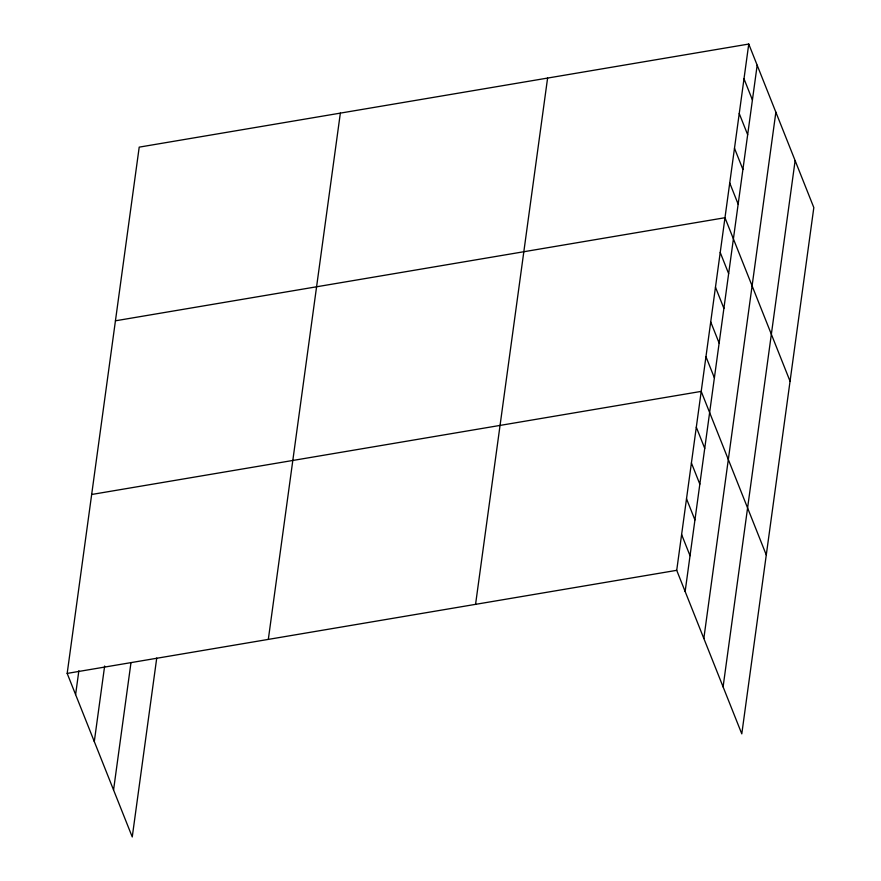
<?xml version="1.0" encoding="UTF-8"?>
<svg xmlns="http://www.w3.org/2000/svg" width="881" height="881" viewBox="0 0 881 881"><rect width="100%" height="100%" fill="white"/><g stroke="black" fill="none" stroke-linecap="round" stroke-linejoin="round"><path stroke-width="1.32" d="M156.741 658.019L132.249 836.95L67.176 673.414L139.209 147.138L748.751 44.05L813.824 207.586L741.791 733.862L676.718 570.326L748.751 44.05M75.601 694.591L78.872 670.727M94.3 741.571L104.641 666.014M113.561 789.971L130.972 662.732M268.32 639.397L340.352 113.12M475.564 604.344L547.597 78.068M685.143 591.503L757.175 65.227M703.831 638.483L775.864 112.206M723.092 686.883L795.125 160.606M115.433 320.805L724.975 217.717L790.059 381.253M91.668 494.483L701.21 391.395L766.283 554.931M67.176 673.414L676.718 570.326M743.993 78.783L752.418 99.96M739.236 113.517L747.661 134.694M734.479 148.25L742.914 169.427M729.732 182.984L738.157 204.161M720.218 252.462L728.642 273.628M715.471 287.195L723.896 308.361M710.714 321.928L719.138 343.094M705.956 356.662L714.381 377.828M696.309 427.186L704.734 448.352M691.409 462.966L699.833 484.143M686.508 498.756L694.933 519.922M681.608 534.547L690.032 555.713"/></g></svg>
